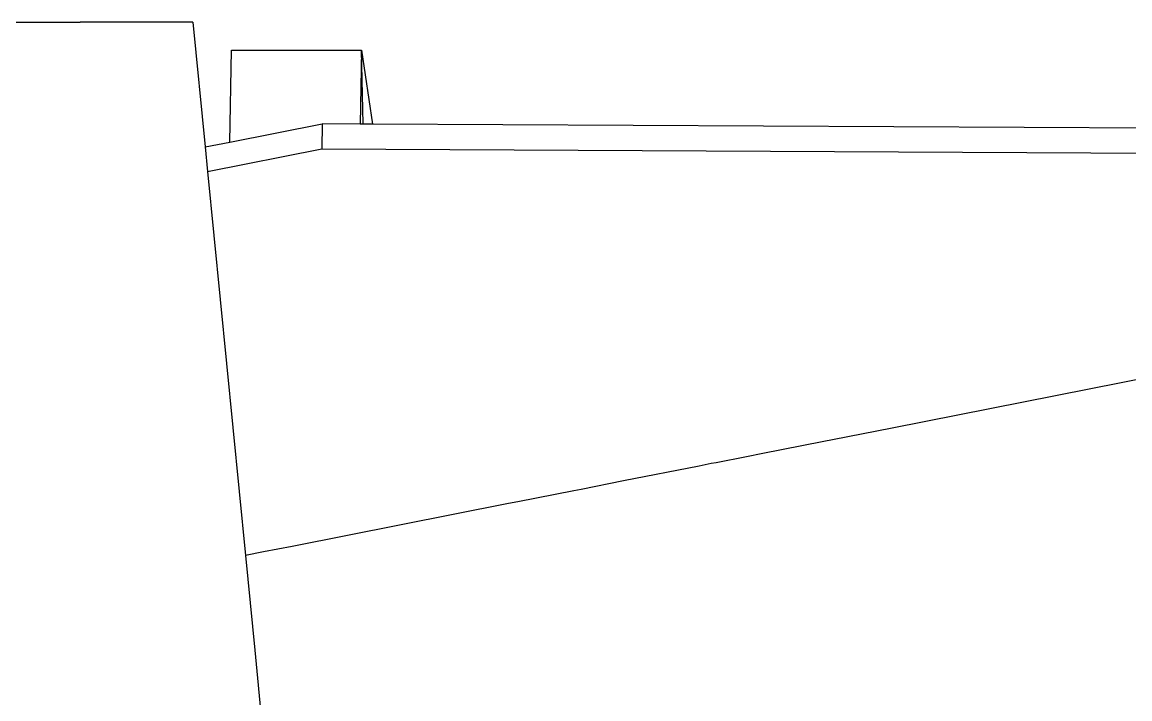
# Model space of a CAD drawing. Extents: x -101 to 101, y -14 to 18.
# Drawn here: x 81.65 to 90.51, y 4.07 to 9.48 of the extents above; entities that cross this region are included whole.
import ezdxf

# ---------------------------------------------------------------- set-up
doc = ezdxf.new("R2010")
doc.units = 0
doc.layers.get('0').update_dxf_attribs({"linetype": 'CONTINUOUS'})
doc.layers.add('SECTIONCUTEDGES', color=7, linetype='CONTINUOUS')

msp = doc.modelspace()

# ---------------------------------------------------------------- linework, layer by layer
for p, q in [((83.3106, 8.5201), (83.3234, 9.2563)), ((83.3234, 9.2563), (84.3623, 9.2563)), ((84.3623, 9.2563), (84.352, 8.6642)), ((84.3623, 9.2563), (84.4504, 8.6637)), ((84.3751, 8.6641), (84.3623, 9.2563)), ((83.3106, 8.5201), (84.0488, 8.6657)), ((83.1112, 8.4808), (83.3106, 8.5201)), ((83.1305, 8.2851), (84.0452, 8.4655)), ((91.9819, 6.898), (88.6079, 6.2325)), ((88.6079, 6.2325), (88.1325, 6.1388)), ((88.0628, 6.125), (87.5601, 6.0259)), ((88.1325, 6.1388), (88.0628, 6.125)), ((87.1622, 5.9474), (87.0661, 5.9285)), ((87.2006, 5.955), (87.1622, 5.9474)), ((87.4424, 6.0027), (87.2006, 5.955)), ((87.458, 6.0057), (87.4424, 6.0027)), ((87.5601, 6.0259), (87.458, 6.0057)), ((87.0661, 5.9285), (86.4606, 5.809)), ((86.4606, 5.809), (86.1201, 5.7419)), ((86.0624, 5.7305), (85.6151, 5.6423)), ((86.1201, 5.7419), (86.0624, 5.7305)), ((85.5404, 5.6276), (83.8087, 5.286)), ((85.6151, 5.6423), (85.5404, 5.6276)), ((83.5793, 5.2408), (83.4339, 5.2121)), ((83.8087, 5.286), (83.5793, 5.2408))]:
    msp.add_line(p, q)
at = {"layer": 'SECTIONCUTEDGES'}
for p, q in [((81.5995, 9.4791), (82.113, 9.4791)), ((83.0127, 9.4791), (82.113, 9.4791)), ((83.0127, 9.4791), (83.1112, 8.4808)), ((84.0488, 8.6657), (84.0452, 8.4655)), ((84.352, 8.6642), (84.0488, 8.6657)), ((84.3751, 8.6641), (84.352, 8.6642)), ((84.4504, 8.6637), (84.3751, 8.6641)), ((90.7083, 8.6318), (84.4504, 8.6637)), ((83.1112, 8.4808), (83.1305, 8.2851)), ((84.0452, 8.4655), (99.5302, 8.3866)), ((83.1305, 8.2851), (83.4339, 5.2121)), ((83.4339, 5.2121), (83.5085, 4.4567)), ((83.5085, 4.4567), (83.7416, 2.0951))]:
    msp.add_line(p, q, dxfattribs=at)

doc.saveas('drawing.dxf')
